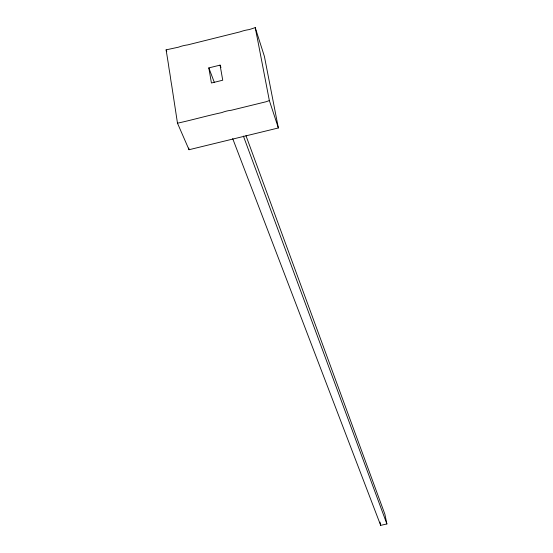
<?xml version="1.0" encoding="UTF-8"?>
<svg xmlns="http://www.w3.org/2000/svg" width="553" height="553" viewBox="0 0 553 553"><rect width="100%" height="100%" fill="white"/><g stroke="black" fill="none" stroke-linecap="round" stroke-linejoin="round"><path stroke-width="0.83" d="M255.23 27.65L249.189 29.592A30.145 19.853 -10.5 0 0 239.94 31.887L187.695 44.89A27.159 17.793 -8 0 0 178.501 47.178L166.107 49.86L168.547 65.012A28.901 3.456 75.5 0 0 169.702 72.471L170.476 77.475A31.016 3.74 75.5 0 0 171.644 85.017L177.485 123.195L189.036 149.725L278.366 127.964L264.389 56.33L255.23 27.65L255.832 30.491A18.007 1.051 76.2 0 0 257.256 37.846L269.346 100.549L278.366 127.964M269.346 100.549L266.283 101.697L231.348 110.254A22.659 13.915 -9.4 0 0 221.836 112.584C206.843 115.784 192.271 119.973 177.485 123.195M220.08 65.123L222.735 80.213L211.419 82.998L208.834 67.901L220.08 65.123L220.972 67.556M232.695 138.596L380.671 525.35L386.893 523.961L384.881 514.214L245.961 135.644M166.107 49.86L166.771 51.457M208.834 67.901L214.343 82.425M243.403 136.086L386.893 523.961M380.008 522.101L380.671 525.35M188.773 148.031L189.036 149.725"/></g></svg>
